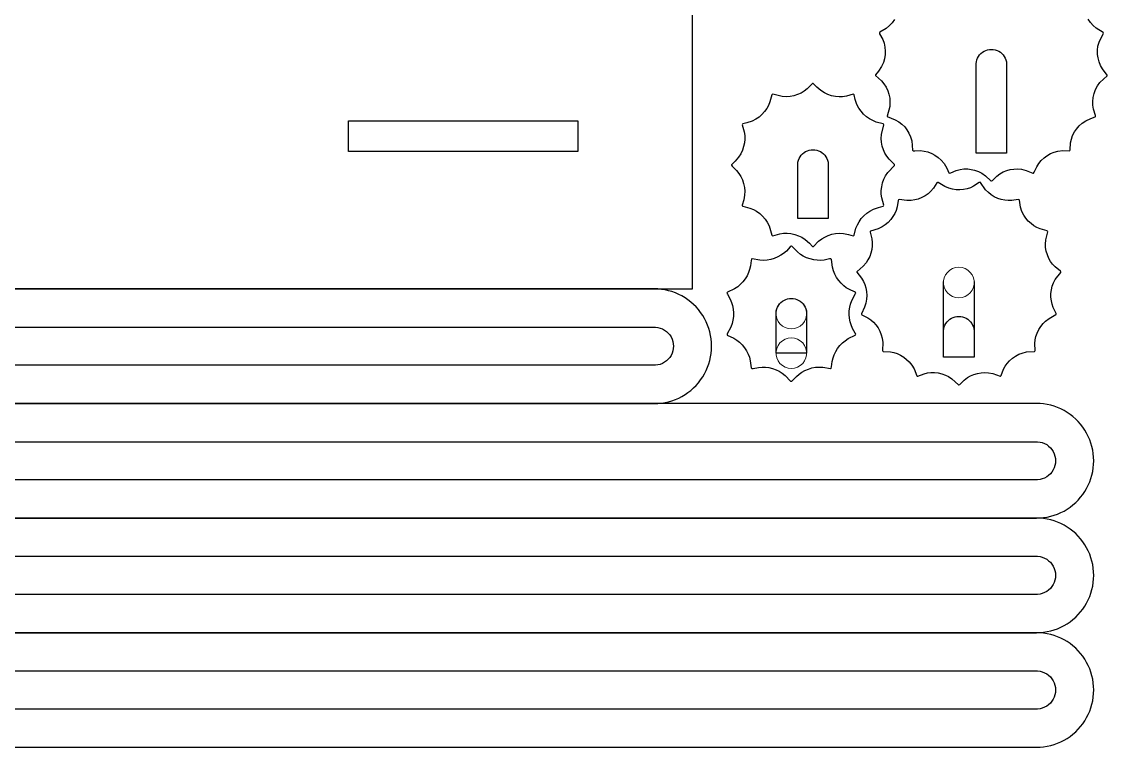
# Model space of a CAD drawing. Header units: centimetres. Extents: x 0.5 to 58.9, y 0.2 to 79.9.
# Drawn here: x 22.95 to 51.36, y 0.21 to 19.2 of the extents above; entities that cross this region are included whole.
import ezdxf

# ---------------------------------------------------------------- set-up
doc = ezdxf.new("R2010")
doc.units = ezdxf.units.CM
doc.layers.get('0').update_dxf_attribs({"lineweight": 25, "true_color": 0xffffff})
doc.layers.add('OpenJsCad', color=7, linetype='Continuous', lineweight=5, true_color=0xffffff)

msp = doc.modelspace()

# ---------------------------------------------------------------- linework, layer by layer
for p, q in [((40.508, 12.211), (40.508, 42.211)), ((45.667, 19.102), (45.575, 19.026)), ((45.735, 19.177), (45.667, 19.102)), ((45.797, 19.265), (45.735, 19.177)), ((50.92, 19.18), (50.858, 19.268)), ((50.988, 19.105), (50.92, 19.18)), ((51.069, 19.036), (50.988, 19.105)), ((51.257, 18.92), (51.069, 19.036)), ((45.406, 18.928), (45.398, 18.913)), ((45.398, 18.913), (45.402, 18.89)), ((45.402, 18.89), (45.487, 18.735)), ((45.575, 19.026), (45.406, 18.928)), ((51.145, 18.671), (51.259, 18.903)), ((51.259, 18.903), (51.257, 18.92)), ((45.487, 18.735), (45.522, 18.639)), ((45.522, 18.639), (45.543, 18.542)), ((45.543, 18.542), (45.553, 18.436)), ((48.181, 18.453), (48.229, 18.469)), ((48.229, 18.469), (48.278, 18.478)), ((48.278, 18.478), (48.328, 18.481)), ((48.328, 18.481), (48.379, 18.478)), ((48.379, 18.478), (48.428, 18.469)), ((48.428, 18.469), (48.476, 18.453)), ((51.105, 18.457), (51.117, 18.562)), ((51.117, 18.562), (51.145, 18.671)), ((45.533, 18.237), (45.504, 18.135)), ((45.55, 18.345), (45.533, 18.237)), ((45.553, 18.436), (45.55, 18.345)), ((47.936, 18.156), (47.948, 18.205)), ((47.948, 18.205), (47.967, 18.252)), ((47.967, 18.252), (47.991, 18.296)), ((47.991, 18.296), (48.02, 18.336)), ((48.02, 18.336), (48.055, 18.373)), ((48.055, 18.373), (48.093, 18.405)), ((48.093, 18.405), (48.136, 18.432)), ((48.136, 18.432), (48.181, 18.453)), ((48.476, 18.453), (48.521, 18.432)), ((48.521, 18.432), (48.564, 18.405)), ((48.564, 18.405), (48.602, 18.373)), ((48.602, 18.373), (48.637, 18.336)), ((48.637, 18.336), (48.666, 18.296)), ((48.666, 18.296), (48.69, 18.252)), ((48.69, 18.252), (48.709, 18.205)), ((48.709, 18.205), (48.721, 18.156)), ((51.107, 18.348), (51.105, 18.457)), ((51.119, 18.258), (51.107, 18.348)), ((51.146, 18.155), (51.119, 18.258)), ((45.376, 17.909), (45.298, 17.815)), ((45.457, 18.031), (45.376, 17.909)), ((45.504, 18.135), (45.457, 18.031)), ((47.928, 15.765), (47.929, 18.107)), ((47.929, 18.107), (47.936, 18.156)), ((48.721, 18.156), (48.728, 18.107)), ((48.728, 18.107), (48.728, 15.765)), ((51.184, 18.062), (51.146, 18.155)), ((51.235, 17.971), (51.184, 18.062)), ((51.362, 17.805), (51.235, 17.971)), ((45.297, 17.812), (45.296, 17.795)), ((45.296, 17.795), (45.451, 17.656)), ((45.298, 17.815), (45.297, 17.812)), ((45.451, 17.656), (45.518, 17.576)), ((51.103, 17.523), (51.169, 17.615)), ((51.169, 17.615), (51.358, 17.789)), ((51.358, 17.789), (51.362, 17.805)), ((43.348, 17.335), (43.258, 17.295)), ((43.428, 17.383), (43.348, 17.335)), ((43.508, 17.444), (43.428, 17.383)), ((43.649, 17.584), (43.508, 17.444)), ((43.663, 17.587), (43.649, 17.584)), ((43.678, 17.581), (43.663, 17.587)), ((43.764, 17.49), (43.678, 17.581)), ((43.869, 17.4), (43.764, 17.49)), ((43.961, 17.342), (43.869, 17.4)), ((44.051, 17.3), (43.961, 17.342)), ((45.518, 17.576), (45.572, 17.491)), ((45.572, 17.491), (45.618, 17.394)), ((45.618, 17.394), (45.647, 17.308)), ((50.992, 17.222), (51.016, 17.329)), ((51.016, 17.329), (51.054, 17.431)), ((51.054, 17.431), (51.103, 17.523)), ((42.535, 17.105), (42.497, 17.012)), ((42.583, 17.289), (42.535, 17.105)), ((42.594, 17.301), (42.583, 17.289)), ((42.609, 17.305), (42.594, 17.301)), ((42.855, 17.244), (42.609, 17.305)), ((42.963, 17.239), (42.855, 17.244)), ((43.061, 17.245), (42.963, 17.239)), ((43.16, 17.264), (43.061, 17.245)), ((43.258, 17.295), (43.16, 17.264)), ((44.147, 17.268), (44.051, 17.3)), ((44.247, 17.247), (44.147, 17.268)), ((44.345, 17.239), (44.247, 17.247)), ((44.437, 17.241), (44.345, 17.239)), ((44.535, 17.256), (44.437, 17.241)), ((44.714, 17.305), (44.535, 17.256)), ((44.729, 17.301), (44.714, 17.305)), ((44.739, 17.288), (44.729, 17.301)), ((44.768, 17.169), (44.739, 17.288)), ((44.812, 17.04), (44.768, 17.169)), ((45.647, 17.308), (45.668, 17.201)), ((45.668, 17.201), (45.675, 17.096)), ((45.675, 17.096), (45.668, 16.984)), ((50.982, 17.116), (50.992, 17.222)), ((50.985, 17.017), (50.982, 17.116)), ((42.326, 16.775), (42.249, 16.708)), ((42.394, 16.851), (42.326, 16.775)), ((42.452, 16.931), (42.394, 16.851)), ((42.497, 17.012), (42.452, 16.931)), ((44.863, 16.943), (44.812, 17.04)), ((44.919, 16.862), (44.863, 16.943)), ((44.986, 16.786), (44.919, 16.862)), ((45.061, 16.717), (44.986, 16.786)), ((45.668, 16.984), (45.599, 16.735)), ((51.002, 16.916), (50.985, 17.017)), ((51.056, 16.749), (51.002, 16.916)), ((31.508, 16.611), (37.508, 16.611)), ((31.508, 15.811), (31.508, 16.611)), ((37.508, 16.611), (37.508, 15.811)), ((41.813, 16.521), (41.809, 16.506)), ((41.809, 16.506), (41.859, 16.324)), ((41.825, 16.531), (41.813, 16.521)), ((41.931, 16.557), (41.825, 16.531)), ((42.071, 16.603), (41.931, 16.557)), ((42.168, 16.653), (42.071, 16.603)), ((42.249, 16.708), (42.168, 16.653)), ((45.142, 16.66), (45.061, 16.717)), ((45.223, 16.616), (45.142, 16.66)), ((45.315, 16.578), (45.223, 16.616)), ((45.498, 16.53), (45.315, 16.578)), ((45.452, 16.256), (45.512, 16.504)), ((45.509, 16.52), (45.498, 16.53)), ((45.512, 16.504), (45.509, 16.52)), ((45.599, 16.735), (45.604, 16.719)), ((45.604, 16.719), (45.81, 16.64)), ((45.81, 16.64), (45.903, 16.587)), ((45.903, 16.587), (45.984, 16.525)), ((45.984, 16.525), (46.06, 16.45)), ((50.553, 16.396), (50.624, 16.479)), ((50.624, 16.479), (50.702, 16.549)), ((50.702, 16.549), (50.797, 16.613)), ((50.797, 16.613), (50.931, 16.674)), ((50.931, 16.674), (51.045, 16.713)), ((51.045, 16.713), (51.056, 16.726)), ((51.056, 16.726), (51.056, 16.749)), ((41.859, 16.324), (41.873, 16.226)), ((41.873, 16.226), (41.875, 16.134)), ((45.447, 16.148), (45.452, 16.256)), ((46.06, 16.45), (46.117, 16.378)), ((46.117, 16.378), (46.173, 16.285)), ((46.173, 16.285), (46.216, 16.19)), ((50.422, 16.131), (50.455, 16.225)), ((50.455, 16.225), (50.502, 16.32)), ((50.502, 16.32), (50.553, 16.396)), ((41.845, 15.936), (41.813, 15.839)), ((41.866, 16.035), (41.845, 15.936)), ((41.875, 16.134), (41.866, 16.035)), ((45.454, 16.05), (45.447, 16.148)), ((45.473, 15.95), (45.454, 16.05)), ((45.504, 15.853), (45.473, 15.95)), ((46.216, 16.19), (46.247, 16.084)), ((46.247, 16.084), (46.269, 15.84)), ((50.391, 15.854), (50.401, 16.031)), ((50.401, 16.031), (50.422, 16.131)), ((37.508, 15.811), (31.508, 15.811)), ((41.712, 15.658), (41.622, 15.555)), ((41.771, 15.75), (41.712, 15.658)), ((41.813, 15.839), (41.771, 15.75)), ((43.299, 15.623), (43.323, 15.667)), ((43.323, 15.667), (43.353, 15.708)), ((43.353, 15.708), (43.387, 15.745)), ((43.387, 15.745), (43.426, 15.777)), ((43.426, 15.777), (43.468, 15.804)), ((43.468, 15.804), (43.514, 15.825)), ((43.514, 15.825), (43.561, 15.84)), ((43.561, 15.84), (43.611, 15.85)), ((43.611, 15.85), (43.661, 15.853)), ((43.661, 15.853), (43.711, 15.85)), ((43.711, 15.85), (43.76, 15.84)), ((43.76, 15.84), (43.808, 15.825)), ((43.808, 15.825), (43.854, 15.804)), ((43.854, 15.804), (43.896, 15.777)), ((43.896, 15.777), (43.935, 15.745)), ((43.935, 15.745), (43.969, 15.708)), ((43.969, 15.708), (43.999, 15.667)), ((43.999, 15.667), (44.023, 15.623)), ((45.545, 15.763), (45.504, 15.853)), ((45.593, 15.683), (45.545, 15.763)), ((45.653, 15.604), (45.593, 15.683)), ((46.269, 15.84), (46.28, 15.827)), ((46.28, 15.827), (46.322, 15.823)), ((46.322, 15.823), (46.472, 15.829)), ((46.472, 15.829), (46.574, 15.818)), ((46.574, 15.818), (46.669, 15.795)), ((46.669, 15.795), (46.768, 15.757)), ((46.768, 15.757), (46.849, 15.715)), ((46.849, 15.715), (46.939, 15.652)), ((46.939, 15.652), (47.017, 15.581)), ((48.728, 15.765), (47.928, 15.765)), ((49.63, 15.571), (49.707, 15.643)), ((49.707, 15.643), (49.78, 15.697)), ((49.78, 15.697), (49.875, 15.751)), ((49.875, 15.751), (49.974, 15.791)), ((49.974, 15.791), (50.071, 15.816)), ((50.071, 15.816), (50.2, 15.83)), ((50.2, 15.83), (50.368, 15.824)), ((50.368, 15.824), (50.383, 15.832)), ((50.383, 15.832), (50.391, 15.854)), ((41.529, 15.462), (41.527, 15.447)), ((41.527, 15.447), (41.544, 15.423)), ((41.533, 15.47), (41.529, 15.462)), ((41.622, 15.555), (41.533, 15.47)), ((41.544, 15.423), (41.662, 15.31)), ((43.261, 14.053), (43.262, 15.478)), ((43.262, 15.478), (43.268, 15.528)), ((43.268, 15.528), (43.281, 15.577)), ((43.281, 15.577), (43.299, 15.623)), ((44.023, 15.623), (44.041, 15.577)), ((44.041, 15.577), (44.054, 15.528)), ((44.054, 15.528), (44.06, 15.478)), ((44.06, 15.478), (44.061, 14.053)), ((45.616, 15.257), (45.791, 15.439)), ((45.79, 15.469), (45.653, 15.604)), ((45.795, 15.454), (45.79, 15.469)), ((45.791, 15.439), (45.795, 15.454)), ((47.017, 15.581), (47.091, 15.493)), ((47.091, 15.493), (47.161, 15.375)), ((47.161, 15.375), (47.218, 15.248)), ((47.508, 15.337), (47.606, 15.35)), ((47.606, 15.35), (47.711, 15.351)), ((47.711, 15.351), (47.802, 15.34)), ((47.802, 15.34), (47.891, 15.32)), ((48.822, 15.334), (48.913, 15.348)), ((48.913, 15.348), (49.02, 15.352)), ((49.02, 15.352), (49.12, 15.342)), ((49.12, 15.342), (49.236, 15.314)), ((49.449, 15.265), (49.514, 15.41)), ((49.514, 15.41), (49.568, 15.495)), ((49.568, 15.495), (49.63, 15.571)), ((41.662, 15.31), (41.723, 15.233)), ((41.723, 15.233), (41.771, 15.154)), ((41.771, 15.154), (41.813, 15.065)), ((41.813, 15.065), (41.846, 14.969)), ((45.48, 14.983), (45.514, 15.079)), ((45.514, 15.079), (45.557, 15.166)), ((45.557, 15.166), (45.616, 15.257)), ((47.218, 15.248), (47.232, 15.24)), ((47.232, 15.24), (47.267, 15.248)), ((47.267, 15.248), (47.41, 15.31)), ((47.41, 15.31), (47.508, 15.337)), ((47.891, 15.32), (47.992, 15.284)), ((47.992, 15.284), (48.081, 15.238)), ((48.081, 15.238), (48.178, 15.17)), ((48.178, 15.17), (48.316, 15.039)), ((48.357, 15.05), (48.47, 15.163)), ((48.47, 15.163), (48.551, 15.223)), ((48.551, 15.223), (48.637, 15.271)), ((48.637, 15.271), (48.735, 15.311)), ((48.735, 15.311), (48.822, 15.334)), ((49.236, 15.314), (49.415, 15.24)), ((49.415, 15.24), (49.432, 15.242)), ((49.432, 15.242), (49.449, 15.265)), ((41.846, 14.969), (41.866, 14.869)), ((41.866, 14.869), (41.875, 14.771)), ((45.447, 14.785), (45.458, 14.883)), ((45.448, 14.691), (45.447, 14.785)), ((45.458, 14.883), (45.48, 14.983)), ((46.81, 14.845), (46.738, 14.762)), ((46.904, 14.989), (46.81, 14.845)), ((46.92, 14.999), (46.904, 14.989)), ((46.935, 14.998), (46.92, 14.999)), ((47.112, 14.888), (46.935, 14.998)), ((47.219, 14.844), (47.112, 14.888)), ((47.308, 14.82), (47.219, 14.844)), ((47.404, 14.806), (47.308, 14.82)), ((47.503, 14.803), (47.404, 14.806)), ((47.601, 14.812), (47.503, 14.803)), ((47.693, 14.831), (47.601, 14.812)), ((47.778, 14.859), (47.693, 14.831)), ((47.863, 14.899), (47.778, 14.859)), ((48.013, 14.995), (47.863, 14.899)), ((48.033, 15), (48.013, 14.995)), ((48.046, 14.993), (48.033, 15)), ((48.179, 14.803), (48.046, 14.993)), ((48.25, 14.731), (48.179, 14.803)), ((48.316, 15.039), (48.332, 15.035)), ((48.332, 15.035), (48.357, 15.05)), ((41.849, 14.538), (41.81, 14.405)), ((41.871, 14.661), (41.849, 14.538)), ((41.875, 14.771), (41.871, 14.661)), ((45.461, 14.591), (45.448, 14.691)), ((45.512, 14.399), (45.461, 14.591)), ((45.89, 14.528), (45.862, 14.355)), ((45.901, 14.545), (45.89, 14.528)), ((45.914, 14.55), (45.901, 14.545)), ((46.117, 14.522), (45.914, 14.55)), ((46.231, 14.525), (46.117, 14.522)), ((46.322, 14.538), (46.231, 14.525)), ((46.415, 14.563), (46.322, 14.538)), ((46.507, 14.6), (46.415, 14.563)), ((46.594, 14.647), (46.507, 14.6)), ((46.671, 14.702), (46.594, 14.647)), ((46.738, 14.762), (46.671, 14.702)), ((48.322, 14.674), (48.25, 14.731)), ((48.405, 14.622), (48.322, 14.674)), ((48.494, 14.58), (48.405, 14.622)), ((48.587, 14.549), (48.494, 14.58)), ((48.68, 14.53), (48.587, 14.549)), ((48.767, 14.522), (48.68, 14.53)), ((48.861, 14.524), (48.767, 14.522)), ((49.034, 14.551), (48.861, 14.524)), ((49.053, 14.546), (49.034, 14.551)), ((49.062, 14.534), (49.053, 14.546)), ((49.095, 14.347), (49.062, 14.534)), ((41.81, 14.405), (41.811, 14.388)), ((41.811, 14.388), (41.821, 14.377)), ((41.821, 14.377), (42.012, 14.326)), ((42.012, 14.326), (42.105, 14.288)), ((42.105, 14.288), (42.186, 14.242)), ((42.186, 14.242), (42.266, 14.184)), ((45.067, 14.193), (45.148, 14.249)), ((45.148, 14.249), (45.245, 14.3)), ((45.245, 14.3), (45.374, 14.345)), ((45.374, 14.345), (45.495, 14.374)), ((45.495, 14.374), (45.508, 14.384)), ((45.508, 14.384), (45.512, 14.399)), ((45.835, 14.265), (45.8, 14.184)), ((45.862, 14.355), (45.835, 14.265)), ((49.129, 14.24), (49.095, 14.347)), ((49.177, 14.142), (49.129, 14.24)), ((42.266, 14.184), (42.341, 14.115)), ((42.341, 14.115), (42.408, 14.038)), ((42.408, 14.038), (42.463, 13.957)), ((42.463, 13.957), (42.512, 13.861)), ((44.061, 14.053), (43.261, 14.053)), ((44.822, 13.888), (44.866, 13.969)), ((44.866, 13.969), (44.923, 14.05)), ((44.923, 14.05), (44.991, 14.126)), ((44.991, 14.126), (45.067, 14.193)), ((45.627, 13.951), (45.552, 13.889)), ((45.695, 14.023), (45.627, 13.951)), ((45.753, 14.102), (45.695, 14.023)), ((45.8, 14.184), (45.753, 14.102)), ((49.23, 14.061), (49.177, 14.142)), ((49.294, 13.985), (49.23, 14.061)), ((49.366, 13.918), (49.294, 13.985)), ((42.512, 13.861), (42.583, 13.616)), ((42.609, 13.602), (42.792, 13.652)), ((42.792, 13.652), (42.891, 13.665)), ((42.891, 13.665), (42.984, 13.667)), ((42.984, 13.667), (43.082, 13.658)), ((43.082, 13.658), (43.182, 13.636)), ((43.182, 13.636), (43.278, 13.603)), ((44.058, 13.609), (44.154, 13.64)), ((44.154, 13.64), (44.254, 13.66)), ((44.254, 13.66), (44.352, 13.667)), ((44.352, 13.667), (44.461, 13.662)), ((44.461, 13.662), (44.594, 13.636)), ((44.594, 13.636), (44.711, 13.602)), ((44.738, 13.615), (44.785, 13.796)), ((44.785, 13.796), (44.822, 13.888)), ((45.154, 13.715), (45.153, 13.695)), ((45.153, 13.695), (45.198, 13.521)), ((45.164, 13.726), (45.154, 13.715)), ((45.37, 13.787), (45.164, 13.726)), ((45.475, 13.838), (45.37, 13.787)), ((45.552, 13.889), (45.475, 13.838)), ((49.442, 13.861), (49.366, 13.918)), ((49.519, 13.816), (49.442, 13.861)), ((49.606, 13.779), (49.519, 13.816)), ((49.789, 13.727), (49.606, 13.779)), ((49.753, 13.499), (49.803, 13.702)), ((49.8, 13.717), (49.789, 13.727)), ((49.803, 13.702), (49.8, 13.717)), ((42.583, 13.616), (42.594, 13.605)), ((42.594, 13.605), (42.609, 13.602)), ((43.278, 13.603), (43.367, 13.561)), ((43.367, 13.561), (43.458, 13.502)), ((43.458, 13.502), (43.569, 13.404)), ((43.569, 13.404), (43.645, 13.324)), ((43.676, 13.324), (43.809, 13.459)), ((43.809, 13.459), (43.888, 13.52)), ((43.888, 13.52), (43.968, 13.568)), ((43.968, 13.568), (44.058, 13.609)), ((44.711, 13.602), (44.727, 13.604)), ((44.727, 13.604), (44.738, 13.615)), ((45.198, 13.521), (45.209, 13.427)), ((45.209, 13.427), (45.21, 13.338)), ((49.744, 13.383), (49.753, 13.499)), ((49.749, 13.291), (49.744, 13.383)), ((42.82, 13.091), (42.738, 13.046)), ((42.891, 13.14), (42.82, 13.091)), ((42.964, 13.202), (42.891, 13.14)), ((43.061, 13.309), (42.964, 13.202)), ((43.086, 13.329), (43.061, 13.309)), ((43.099, 13.33), (43.086, 13.329)), ((43.112, 13.323), (43.099, 13.33)), ((43.252, 13.178), (43.112, 13.323)), ((43.332, 13.115), (43.252, 13.178)), ((43.408, 13.067), (43.332, 13.115)), ((43.494, 13.026), (43.408, 13.067)), ((43.645, 13.324), (43.661, 13.319)), ((43.661, 13.319), (43.676, 13.324)), ((45.177, 13.148), (45.144, 13.055)), ((45.199, 13.244), (45.177, 13.148)), ((45.21, 13.338), (45.199, 13.244)), ((49.766, 13.195), (49.749, 13.291)), ((49.794, 13.1), (49.766, 13.195)), ((49.832, 13.01), (49.794, 13.1)), ((42.024, 12.812), (42.002, 12.719)), ((42.04, 12.955), (42.024, 12.812)), ((42.048, 12.986), (42.04, 12.955)), ((42.058, 12.995), (42.048, 12.986)), ((42.073, 12.997), (42.058, 12.995)), ((42.271, 12.962), (42.073, 12.997)), ((42.373, 12.958), (42.271, 12.962)), ((42.463, 12.964), (42.373, 12.958)), ((42.556, 12.981), (42.463, 12.964)), ((42.649, 13.009), (42.556, 12.981)), ((42.738, 13.046), (42.649, 13.009)), ((43.585, 12.994), (43.494, 13.026)), ((43.679, 12.971), (43.585, 12.994)), ((43.771, 12.96), (43.679, 12.971)), ((43.858, 12.958), (43.771, 12.96)), ((43.953, 12.966), (43.858, 12.958)), ((44.094, 12.994), (43.953, 12.966)), ((44.126, 12.996), (44.094, 12.994)), ((44.138, 12.99), (44.126, 12.996)), ((44.144, 12.976), (44.138, 12.99)), ((44.172, 12.776), (44.144, 12.976)), ((44.975, 12.804), (44.817, 12.67)), ((45.05, 12.892), (44.975, 12.804)), ((45.1, 12.969), (45.05, 12.892)), ((45.144, 13.055), (45.1, 12.969)), ((49.88, 12.928), (49.832, 13.01)), ((49.932, 12.857), (49.88, 12.928)), ((49.996, 12.788), (49.932, 12.857)), ((50.134, 12.676), (49.996, 12.788)), ((41.934, 12.553), (41.883, 12.471)), ((41.973, 12.637), (41.934, 12.553)), ((42.002, 12.719), (41.973, 12.637)), ((44.2, 12.679), (44.172, 12.776)), ((44.234, 12.595), (44.2, 12.679)), ((44.279, 12.512), (44.234, 12.595)), ((44.334, 12.431), (44.279, 12.512)), ((44.817, 12.67), (44.811, 12.66)), ((44.811, 12.66), (44.812, 12.646)), ((44.812, 12.646), (44.933, 12.491)), ((50.002, 12.458), (50.142, 12.644)), ((50.144, 12.658), (50.134, 12.676)), ((50.142, 12.644), (50.144, 12.658)), ((41.69, 12.267), (41.605, 12.21)), ((41.758, 12.325), (41.69, 12.267)), ((41.824, 12.394), (41.758, 12.325)), ((41.883, 12.471), (41.824, 12.394)), ((44.397, 12.358), (44.334, 12.431)), ((44.464, 12.295), (44.397, 12.358)), ((44.533, 12.242), (44.464, 12.295)), ((44.615, 12.193), (44.533, 12.242)), ((44.933, 12.491), (44.981, 12.408)), ((44.981, 12.408), (45.017, 12.327)), ((45.017, 12.327), (45.045, 12.236)), ((45.045, 12.236), (45.063, 12.139)), ((47.078, 10.426), (47.078, 12.401)), ((47.877, 12.401), (47.878, 10.426)), ((49.9, 12.187), (49.923, 12.281)), ((49.923, 12.281), (49.955, 12.368)), ((49.955, 12.368), (50.002, 12.458)), ((0.508, 12.211), (40.508, 12.211)), ((39.508, 12.211), (2.508, 12.211)), ((39.602, 12.208), (39.508, 12.211)), ((39.696, 12.199), (39.602, 12.208)), ((39.789, 12.184), (39.696, 12.199)), ((39.881, 12.164), (39.789, 12.184)), ((39.971, 12.138), (39.881, 12.164)), ((40.06, 12.106), (39.971, 12.138)), ((40.147, 12.068), (40.06, 12.106)), ((40.231, 12.025), (40.147, 12.068)), ((40.312, 11.977), (40.231, 12.025)), ((40.39, 11.924), (40.312, 11.977)), ((41.413, 12.112), (41.41, 12.099)), ((41.41, 12.099), (41.422, 12.069)), ((41.424, 12.122), (41.413, 12.112)), ((41.422, 12.069), (41.493, 11.944)), ((41.605, 12.21), (41.424, 12.122)), ((41.493, 11.944), (41.53, 11.856)), ((42.902, 11.911), (42.947, 11.933)), ((42.947, 11.933), (42.995, 11.948)), ((42.995, 11.948), (43.044, 11.958)), ((43.044, 11.958), (43.094, 11.961)), ((43.094, 11.961), (43.144, 11.958)), ((43.144, 11.958), (43.194, 11.948)), ((43.194, 11.948), (43.241, 11.933)), ((43.241, 11.933), (43.287, 11.911)), ((44.746, 12.133), (44.615, 12.193)), ((44.681, 11.911), (44.776, 12.089)), ((44.773, 12.115), (44.746, 12.133)), ((44.778, 12.103), (44.773, 12.115)), ((44.776, 12.089), (44.778, 12.103)), ((45.064, 11.944), (45.045, 11.837)), ((45.063, 12.139), (45.069, 12.04)), ((45.069, 12.04), (45.064, 11.944)), ((49.887, 11.991), (49.888, 12.089)), ((49.898, 11.897), (49.887, 11.991)), ((49.888, 12.089), (49.9, 12.187)), ((40.464, 11.867), (40.39, 11.924)), ((40.535, 11.804), (40.464, 11.867)), ((40.601, 11.738), (40.535, 11.804)), ((40.664, 11.667), (40.601, 11.738)), ((40.721, 11.593), (40.664, 11.667)), ((41.53, 11.856), (41.555, 11.773)), ((41.555, 11.773), (41.572, 11.681)), ((41.572, 11.681), (41.58, 11.585)), ((42.701, 11.636), (42.714, 11.685)), ((42.714, 11.685), (42.732, 11.731)), ((42.732, 11.731), (42.757, 11.775)), ((42.757, 11.775), (42.786, 11.816)), ((42.786, 11.816), (42.82, 11.853)), ((42.82, 11.853), (42.859, 11.885)), ((42.859, 11.885), (42.902, 11.911)), ((43.287, 11.911), (43.329, 11.885)), ((43.329, 11.885), (43.368, 11.853)), ((43.368, 11.853), (43.402, 11.816)), ((43.402, 11.816), (43.432, 11.775)), ((43.432, 11.775), (43.456, 11.731)), ((43.456, 11.731), (43.475, 11.685)), ((43.475, 11.685), (43.487, 11.636)), ((44.611, 11.634), (44.624, 11.728)), ((44.624, 11.728), (44.646, 11.815)), ((44.646, 11.815), (44.681, 11.911)), ((45.01, 11.73), (44.927, 11.561)), ((45.045, 11.837), (45.01, 11.73)), ((49.917, 11.811), (49.898, 11.897)), ((49.948, 11.723), (49.917, 11.811)), ((50.027, 11.568), (49.948, 11.723)), ((40.774, 11.515), (40.721, 11.593)), ((40.822, 11.434), (40.774, 11.515)), ((40.865, 11.35), (40.822, 11.434)), ((41.564, 11.394), (41.543, 11.306)), ((41.577, 11.488), (41.564, 11.394)), ((41.58, 11.585), (41.577, 11.488)), ((42.694, 10.528), (42.695, 11.586)), ((42.695, 11.586), (42.701, 11.636)), ((43.487, 11.636), (43.493, 11.586)), ((43.493, 11.586), (43.494, 10.528)), ((44.609, 11.537), (44.611, 11.634)), ((44.616, 11.44), (44.609, 11.537)), ((44.634, 11.349), (44.616, 11.44)), ((44.927, 11.561), (44.928, 11.547)), ((44.928, 11.547), (44.941, 11.532)), ((44.941, 11.532), (45.098, 11.451)), ((45.098, 11.451), (45.175, 11.397)), ((45.175, 11.397), (45.241, 11.338)), ((47.169, 11.345), (47.203, 11.382)), ((47.203, 11.382), (47.242, 11.414)), ((47.242, 11.414), (47.284, 11.441)), ((47.284, 11.441), (47.33, 11.462)), ((47.33, 11.462), (47.378, 11.478)), ((47.378, 11.478), (47.427, 11.487)), ((47.427, 11.487), (47.477, 11.49)), ((47.477, 11.49), (47.527, 11.487)), ((47.527, 11.487), (47.577, 11.478)), ((47.577, 11.478), (47.624, 11.462)), ((47.624, 11.462), (47.67, 11.441)), ((47.67, 11.441), (47.712, 11.414)), ((47.712, 11.414), (47.751, 11.382)), ((47.751, 11.382), (47.785, 11.345)), ((49.681, 11.304), (49.746, 11.369)), ((49.746, 11.369), (49.838, 11.439)), ((49.838, 11.439), (50.019, 11.536)), ((50.019, 11.536), (50.028, 11.548)), ((50.028, 11.548), (50.027, 11.568)), ((2.477, 11.21), (39.539, 11.21)), ((39.539, 11.21), (39.602, 11.202)), ((39.602, 11.202), (39.662, 11.186)), ((39.662, 11.186), (39.721, 11.163)), ((39.721, 11.163), (39.776, 11.133)), ((39.776, 11.133), (39.827, 11.096)), ((39.827, 11.096), (39.872, 11.053)), ((40.903, 11.263), (40.865, 11.35)), ((40.935, 11.174), (40.903, 11.263)), ((40.961, 11.084), (40.935, 11.174)), ((40.981, 10.992), (40.961, 11.084)), ((41.508, 11.211), (41.413, 11.033)), ((41.543, 11.306), (41.508, 11.211)), ((44.659, 11.266), (44.634, 11.349)), ((44.696, 11.178), (44.659, 11.266)), ((44.767, 11.053), (44.696, 11.178)), ((45.241, 11.338), (45.305, 11.268)), ((45.305, 11.268), (45.362, 11.188)), ((45.362, 11.188), (45.409, 11.101)), ((45.409, 11.101), (45.445, 11.011)), ((47.078, 11.115), (47.084, 11.165)), ((47.084, 11.165), (47.097, 11.214)), ((47.097, 11.214), (47.115, 11.26)), ((47.115, 11.26), (47.139, 11.304)), ((47.139, 11.304), (47.169, 11.345)), ((47.785, 11.345), (47.815, 11.304)), ((47.815, 11.304), (47.839, 11.26)), ((47.839, 11.26), (47.857, 11.214)), ((47.857, 11.214), (47.87, 11.165)), ((47.87, 11.165), (47.876, 11.115)), ((49.526, 11.055), (49.568, 11.144)), ((49.568, 11.144), (49.62, 11.228)), ((49.62, 11.228), (49.681, 11.304)), ((39.872, 11.053), (39.912, 11.005)), ((39.912, 11.005), (39.946, 10.952)), ((39.946, 10.952), (39.973, 10.895)), ((39.973, 10.895), (39.992, 10.835)), ((39.992, 10.835), (40.004, 10.774)), ((40.996, 10.899), (40.981, 10.992)), ((41.005, 10.805), (40.996, 10.899)), ((41.008, 10.711), (41.005, 10.805)), ((41.413, 11.033), (41.411, 11.028)), ((41.411, 11.028), (41.411, 11.014)), ((41.411, 11.014), (41.419, 11.003)), ((41.419, 11.003), (41.589, 10.921)), ((41.589, 10.921), (41.672, 10.868)), ((41.672, 10.868), (41.741, 10.812)), ((41.741, 10.812), (41.808, 10.746)), ((44.364, 10.728), (44.43, 10.797)), ((44.43, 10.797), (44.499, 10.855)), ((44.499, 10.855), (44.583, 10.912)), ((44.583, 10.912), (44.765, 10.999)), ((44.765, 10.999), (44.775, 11.01)), ((44.778, 11.023), (44.767, 11.053)), ((44.775, 11.01), (44.778, 11.023)), ((45.445, 11.011), (45.469, 10.922)), ((45.469, 10.922), (45.485, 10.807)), ((45.485, 10.807), (45.478, 10.597)), ((49.469, 10.784), (49.478, 10.878)), ((49.478, 10.878), (49.496, 10.965)), ((49.496, 10.965), (49.526, 11.055)), ((39.973, 10.527), (39.946, 10.47)), ((39.992, 10.587), (39.973, 10.527)), ((40.004, 10.648), (39.992, 10.587)), ((40.004, 10.774), (40.008, 10.711)), ((40.008, 10.711), (40.004, 10.648)), ((40.981, 10.43), (40.996, 10.523)), ((40.996, 10.523), (41.005, 10.617)), ((41.005, 10.617), (41.008, 10.711)), ((41.808, 10.746), (41.869, 10.671)), ((41.869, 10.671), (41.922, 10.59)), ((41.922, 10.59), (41.964, 10.506)), ((43.494, 10.528), (42.694, 10.528)), ((44.215, 10.485), (44.255, 10.569)), ((44.255, 10.569), (44.305, 10.651)), ((44.305, 10.651), (44.364, 10.728)), ((45.478, 10.597), (45.484, 10.583)), ((45.484, 10.583), (45.497, 10.575)), ((45.497, 10.575), (45.685, 10.562)), ((45.685, 10.562), (45.779, 10.544)), ((45.779, 10.544), (45.863, 10.516)), ((45.863, 10.516), (45.95, 10.477)), ((49.048, 10.498), (49.134, 10.531)), ((49.134, 10.531), (49.247, 10.559)), ((49.247, 10.559), (49.456, 10.574)), ((49.456, 10.574), (49.47, 10.581)), ((49.476, 10.595), (49.469, 10.784)), ((49.47, 10.581), (49.476, 10.595)), ((39.662, 10.235), (39.602, 10.22)), ((39.721, 10.259), (39.662, 10.235)), ((39.776, 10.289), (39.721, 10.259)), ((39.827, 10.326), (39.776, 10.289)), ((39.872, 10.369), (39.827, 10.326)), ((39.912, 10.417), (39.872, 10.369)), ((39.946, 10.47), (39.912, 10.417)), ((40.903, 10.159), (40.935, 10.247)), ((40.935, 10.247), (40.961, 10.338)), ((40.961, 10.338), (40.981, 10.43)), ((41.964, 10.506), (41.996, 10.423)), ((41.996, 10.423), (42.02, 10.327)), ((42.02, 10.327), (42.044, 10.146)), ((44.149, 10.167), (44.165, 10.31)), ((44.165, 10.31), (44.187, 10.403)), ((44.187, 10.403), (44.215, 10.485)), ((45.95, 10.477), (46.034, 10.426)), ((46.034, 10.426), (46.112, 10.365)), ((46.112, 10.365), (46.181, 10.297)), ((46.181, 10.297), (46.248, 10.211)), ((47.878, 10.426), (47.078, 10.426)), ((48.692, 10.189), (48.744, 10.261)), ((48.744, 10.261), (48.807, 10.331)), ((48.807, 10.331), (48.881, 10.396)), ((48.881, 10.396), (48.962, 10.452)), ((48.962, 10.452), (49.048, 10.498)), ((39.539, 10.212), (2.477, 10.212)), ((39.602, 10.22), (39.539, 10.212)), ((40.774, 9.907), (40.822, 9.988)), ((40.822, 9.988), (40.865, 10.072)), ((40.865, 10.072), (40.903, 10.159)), ((42.044, 10.146), (42.051, 10.132)), ((42.051, 10.132), (42.062, 10.126)), ((42.062, 10.126), (42.094, 10.127)), ((42.094, 10.127), (42.235, 10.156)), ((42.235, 10.156), (42.33, 10.164)), ((42.33, 10.164), (42.417, 10.162)), ((42.417, 10.162), (42.509, 10.15)), ((42.509, 10.15), (42.603, 10.128)), ((42.603, 10.128), (42.695, 10.096)), ((42.695, 10.096), (42.78, 10.054)), ((42.78, 10.054), (42.857, 10.007)), ((42.857, 10.007), (42.937, 9.944)), ((42.937, 9.944), (43.076, 9.799)), ((43.225, 9.919), (43.297, 9.982)), ((43.297, 9.982), (43.369, 10.031)), ((43.369, 10.031), (43.45, 10.076)), ((43.45, 10.076), (43.539, 10.113)), ((43.539, 10.113), (43.632, 10.141)), ((43.632, 10.141), (43.726, 10.158)), ((43.726, 10.158), (43.816, 10.164)), ((43.816, 10.164), (43.917, 10.16)), ((43.917, 10.16), (44.116, 10.125)), ((44.116, 10.125), (44.131, 10.127)), ((44.131, 10.127), (44.14, 10.136)), ((44.14, 10.136), (44.149, 10.167)), ((46.248, 10.211), (46.305, 10.114)), ((46.305, 10.114), (46.376, 9.936)), ((46.407, 9.926), (46.569, 9.988)), ((46.569, 9.988), (46.66, 10.009)), ((46.66, 10.009), (46.748, 10.02)), ((46.748, 10.02), (46.842, 10.02)), ((46.842, 10.02), (46.939, 10.01)), ((46.939, 10.01), (47.036, 9.987)), ((47.036, 9.987), (47.127, 9.954)), ((47.127, 9.954), (47.21, 9.913)), ((47.784, 9.934), (47.872, 9.972)), ((47.872, 9.972), (47.966, 10)), ((47.966, 10), (48.064, 10.016)), ((48.064, 10.016), (48.16, 10.021)), ((48.16, 10.021), (48.251, 10.016)), ((48.251, 10.016), (48.364, 9.994)), ((48.364, 9.994), (48.555, 9.925)), ((48.583, 9.942), (48.647, 10.107)), ((48.647, 10.107), (48.692, 10.189)), ((40.535, 9.618), (40.601, 9.684)), ((40.601, 9.684), (40.664, 9.755)), ((40.664, 9.755), (40.721, 9.829)), ((40.721, 9.829), (40.774, 9.907)), ((43.076, 9.799), (43.09, 9.792)), ((43.09, 9.792), (43.103, 9.793)), ((43.103, 9.793), (43.128, 9.813)), ((43.128, 9.813), (43.225, 9.919)), ((46.376, 9.936), (46.387, 9.926)), ((46.387, 9.926), (46.407, 9.926)), ((47.21, 9.913), (47.295, 9.858)), ((47.295, 9.858), (47.465, 9.698)), ((47.465, 9.698), (47.481, 9.695)), ((47.481, 9.695), (47.504, 9.709)), ((47.504, 9.709), (47.618, 9.824)), ((47.618, 9.824), (47.707, 9.89)), ((47.707, 9.89), (47.784, 9.934)), ((48.555, 9.925), (48.569, 9.927)), ((48.569, 9.927), (48.583, 9.942)), ((40.147, 9.354), (40.231, 9.396)), ((40.231, 9.396), (40.312, 9.444)), ((40.312, 9.444), (40.39, 9.497)), ((40.39, 9.497), (40.464, 9.555)), ((40.464, 9.555), (40.535, 9.618)), ((2.508, 9.211), (39.508, 9.211)), ((49.508, 9.211), (2.508, 9.211)), ((39.508, 9.211), (39.602, 9.214)), ((39.602, 9.214), (39.696, 9.223)), ((39.696, 9.223), (39.789, 9.238)), ((39.789, 9.238), (39.881, 9.258)), ((39.881, 9.258), (39.971, 9.284)), ((39.971, 9.284), (40.06, 9.316)), ((40.06, 9.316), (40.147, 9.354)), ((49.602, 9.208), (49.508, 9.211)), ((49.696, 9.199), (49.602, 9.208)), ((49.789, 9.184), (49.696, 9.199)), ((49.881, 9.164), (49.789, 9.184)), ((49.971, 9.138), (49.881, 9.164)), ((50.06, 9.106), (49.971, 9.138)), ((50.147, 9.068), (50.06, 9.106)), ((50.231, 9.025), (50.147, 9.068)), ((50.312, 8.977), (50.231, 9.025)), ((50.39, 8.924), (50.312, 8.977)), ((50.464, 8.867), (50.39, 8.924)), ((50.535, 8.804), (50.464, 8.867)), ((50.601, 8.738), (50.535, 8.804)), ((50.664, 8.667), (50.601, 8.738)), ((50.721, 8.593), (50.664, 8.667)), ((50.774, 8.515), (50.721, 8.593)), ((50.822, 8.434), (50.774, 8.515)), ((50.865, 8.35), (50.822, 8.434)), ((50.903, 8.263), (50.865, 8.35)), ((50.935, 8.174), (50.903, 8.263)), ((2.477, 8.21), (49.539, 8.21)), ((49.539, 8.21), (49.602, 8.202)), ((49.602, 8.202), (49.662, 8.186)), ((49.662, 8.186), (49.721, 8.163)), ((49.721, 8.163), (49.776, 8.133)), ((49.776, 8.133), (49.827, 8.096)), ((49.827, 8.096), (49.872, 8.053)), ((49.872, 8.053), (49.912, 8.005)), ((49.912, 8.005), (49.946, 7.952)), ((50.961, 8.084), (50.935, 8.174)), ((50.981, 7.992), (50.961, 8.084)), ((50.996, 7.899), (50.981, 7.992)), ((49.946, 7.952), (49.973, 7.895)), ((49.973, 7.895), (49.992, 7.835)), ((49.992, 7.835), (50.004, 7.774)), ((50.004, 7.774), (50.008, 7.711)), ((50.008, 7.711), (50.004, 7.648)), ((51.005, 7.805), (50.996, 7.899)), ((51.008, 7.711), (51.005, 7.805)), ((51.005, 7.617), (51.008, 7.711)), ((49.912, 7.417), (49.872, 7.369)), ((49.946, 7.47), (49.912, 7.417)), ((49.973, 7.527), (49.946, 7.47)), ((49.992, 7.587), (49.973, 7.527)), ((50.004, 7.648), (49.992, 7.587)), ((50.961, 7.338), (50.981, 7.43)), ((50.981, 7.43), (50.996, 7.523)), ((50.996, 7.523), (51.005, 7.617)), ((49.539, 7.212), (2.477, 7.212)), ((49.602, 7.22), (49.539, 7.212)), ((49.662, 7.235), (49.602, 7.22)), ((49.721, 7.259), (49.662, 7.235)), ((49.776, 7.289), (49.721, 7.259)), ((49.827, 7.326), (49.776, 7.289)), ((49.872, 7.369), (49.827, 7.326)), ((50.865, 7.072), (50.903, 7.159)), ((50.903, 7.159), (50.935, 7.247)), ((50.935, 7.247), (50.961, 7.338)), ((50.664, 6.755), (50.721, 6.829)), ((50.721, 6.829), (50.774, 6.907)), ((50.774, 6.907), (50.822, 6.988)), ((50.822, 6.988), (50.865, 7.072)), ((50.39, 6.497), (50.464, 6.555)), ((50.464, 6.555), (50.535, 6.618)), ((50.535, 6.618), (50.601, 6.684)), ((50.601, 6.684), (50.664, 6.755)), ((49.789, 6.238), (49.881, 6.258)), ((49.881, 6.258), (49.971, 6.284)), ((49.971, 6.284), (50.06, 6.316)), ((50.06, 6.316), (50.147, 6.354)), ((50.147, 6.354), (50.231, 6.396)), ((50.231, 6.396), (50.312, 6.444)), ((50.312, 6.444), (50.39, 6.497)), ((2.508, 6.211), (49.508, 6.211)), ((49.508, 6.211), (2.508, 6.211)), ((49.508, 6.211), (49.602, 6.214)), ((49.602, 6.208), (49.508, 6.211)), ((49.602, 6.214), (49.696, 6.223)), ((49.696, 6.199), (49.602, 6.208)), ((49.696, 6.223), (49.789, 6.238)), ((49.789, 6.184), (49.696, 6.199)), ((49.881, 6.164), (49.789, 6.184)), ((49.971, 6.138), (49.881, 6.164)), ((50.06, 6.106), (49.971, 6.138)), ((50.147, 6.068), (50.06, 6.106)), ((50.231, 6.025), (50.147, 6.068)), ((50.312, 5.977), (50.231, 6.025)), ((50.39, 5.924), (50.312, 5.977)), ((50.464, 5.867), (50.39, 5.924)), ((50.535, 5.804), (50.464, 5.867)), ((50.601, 5.738), (50.535, 5.804)), ((50.664, 5.667), (50.601, 5.738)), ((50.721, 5.593), (50.664, 5.667)), ((50.774, 5.515), (50.721, 5.593)), ((50.822, 5.434), (50.774, 5.515)), ((50.865, 5.35), (50.822, 5.434)), ((2.477, 5.21), (49.539, 5.21)), ((49.539, 5.21), (49.602, 5.202)), ((49.602, 5.202), (49.662, 5.186)), ((49.662, 5.186), (49.721, 5.163)), ((49.721, 5.163), (49.776, 5.133)), ((49.776, 5.133), (49.827, 5.096)), ((50.903, 5.263), (50.865, 5.35)), ((50.935, 5.174), (50.903, 5.263)), ((50.961, 5.084), (50.935, 5.174)), ((49.827, 5.096), (49.872, 5.053)), ((49.872, 5.053), (49.912, 5.005)), ((49.912, 5.005), (49.946, 4.952)), ((49.946, 4.952), (49.973, 4.895)), ((49.973, 4.895), (49.992, 4.835)), ((49.992, 4.835), (50.004, 4.774)), ((50.981, 4.992), (50.961, 5.084)), ((50.996, 4.899), (50.981, 4.992)), ((51.005, 4.805), (50.996, 4.899)), ((49.992, 4.587), (49.973, 4.527)), ((50.004, 4.648), (49.992, 4.587)), ((50.004, 4.774), (50.008, 4.711)), ((50.008, 4.711), (50.004, 4.648)), ((50.996, 4.523), (51.005, 4.617)), ((51.008, 4.711), (51.005, 4.805)), ((51.005, 4.617), (51.008, 4.711)), ((49.776, 4.289), (49.721, 4.259)), ((49.827, 4.326), (49.776, 4.289)), ((49.872, 4.369), (49.827, 4.326)), ((49.912, 4.417), (49.872, 4.369)), ((49.946, 4.47), (49.912, 4.417)), ((49.973, 4.527), (49.946, 4.47)), ((50.935, 4.247), (50.961, 4.338)), ((50.961, 4.338), (50.981, 4.43)), ((50.981, 4.43), (50.996, 4.523)), ((49.539, 4.212), (2.477, 4.212)), ((49.602, 4.22), (49.539, 4.212)), ((49.662, 4.235), (49.602, 4.22)), ((49.721, 4.259), (49.662, 4.235)), ((50.774, 3.907), (50.822, 3.988)), ((50.822, 3.988), (50.865, 4.072)), ((50.865, 4.072), (50.903, 4.159)), ((50.903, 4.159), (50.935, 4.247)), ((50.601, 3.684), (50.664, 3.755)), ((50.664, 3.755), (50.721, 3.829)), ((50.721, 3.829), (50.774, 3.907)), ((50.231, 3.396), (50.312, 3.444)), ((50.312, 3.444), (50.39, 3.497)), ((50.39, 3.497), (50.464, 3.555)), ((50.464, 3.555), (50.535, 3.618)), ((50.535, 3.618), (50.601, 3.684)), ((2.508, 3.211), (49.508, 3.211)), ((49.508, 3.211), (2.508, 3.211)), ((49.508, 3.211), (49.602, 3.214)), ((49.602, 3.208), (49.508, 3.211)), ((49.602, 3.214), (49.696, 3.223)), ((49.696, 3.199), (49.602, 3.208)), ((49.696, 3.223), (49.789, 3.238)), ((49.789, 3.184), (49.696, 3.199)), ((49.789, 3.238), (49.881, 3.258)), ((49.881, 3.164), (49.789, 3.184)), ((49.881, 3.258), (49.971, 3.284)), ((49.971, 3.138), (49.881, 3.164)), ((49.971, 3.284), (50.06, 3.316)), ((50.06, 3.106), (49.971, 3.138)), ((50.06, 3.316), (50.147, 3.354)), ((50.147, 3.354), (50.231, 3.396)), ((50.147, 3.068), (50.06, 3.106)), ((50.231, 3.025), (50.147, 3.068)), ((50.312, 2.977), (50.231, 3.025)), ((50.39, 2.924), (50.312, 2.977)), ((50.464, 2.867), (50.39, 2.924)), ((50.535, 2.804), (50.464, 2.867)), ((50.601, 2.738), (50.535, 2.804)), ((50.664, 2.667), (50.601, 2.738)), ((50.721, 2.593), (50.664, 2.667)), ((50.774, 2.515), (50.721, 2.593)), ((50.822, 2.434), (50.774, 2.515)), ((50.865, 2.35), (50.822, 2.434)), ((50.903, 2.263), (50.865, 2.35)), ((2.477, 2.21), (49.539, 2.21)), ((49.539, 2.21), (49.602, 2.202)), ((49.602, 2.202), (49.662, 2.186)), ((49.662, 2.186), (49.721, 2.163)), ((49.721, 2.163), (49.776, 2.133)), ((49.776, 2.133), (49.827, 2.096)), ((49.827, 2.096), (49.872, 2.053)), ((49.872, 2.053), (49.912, 2.005)), ((49.912, 2.005), (49.946, 1.952)), ((50.935, 2.174), (50.903, 2.263)), ((50.961, 2.084), (50.935, 2.174)), ((50.981, 1.992), (50.961, 2.084)), ((50.996, 1.899), (50.981, 1.992)), ((49.946, 1.952), (49.973, 1.895)), ((49.973, 1.895), (49.992, 1.835)), ((49.992, 1.835), (50.004, 1.774)), ((50.004, 1.774), (50.008, 1.711)), ((50.008, 1.711), (50.004, 1.648)), ((51.005, 1.805), (50.996, 1.899)), ((51.008, 1.711), (51.005, 1.805)), ((51.005, 1.617), (51.008, 1.711)), ((49.946, 1.47), (49.912, 1.417)), ((49.973, 1.527), (49.946, 1.47)), ((49.992, 1.587), (49.973, 1.527)), ((50.004, 1.648), (49.992, 1.587)), ((50.961, 1.338), (50.981, 1.43)), ((50.981, 1.43), (50.996, 1.523)), ((50.996, 1.523), (51.005, 1.617)), ((49.539, 1.212), (2.477, 1.212)), ((49.602, 1.22), (49.539, 1.212)), ((49.662, 1.235), (49.602, 1.22)), ((49.721, 1.259), (49.662, 1.235)), ((49.776, 1.289), (49.721, 1.259)), ((49.827, 1.326), (49.776, 1.289)), ((49.872, 1.369), (49.827, 1.326)), ((49.912, 1.417), (49.872, 1.369)), ((50.865, 1.072), (50.903, 1.159)), ((50.903, 1.159), (50.935, 1.247)), ((50.935, 1.247), (50.961, 1.338)), ((50.721, 0.829), (50.774, 0.907)), ((50.774, 0.907), (50.822, 0.988)), ((50.822, 0.988), (50.865, 1.072)), ((50.464, 0.555), (50.535, 0.618)), ((50.535, 0.618), (50.601, 0.684)), ((50.601, 0.684), (50.664, 0.755)), ((50.664, 0.755), (50.721, 0.829)), ((49.881, 0.258), (49.971, 0.284)), ((49.971, 0.284), (50.06, 0.316)), ((50.06, 0.316), (50.147, 0.354)), ((50.147, 0.354), (50.231, 0.396)), ((50.231, 0.396), (50.312, 0.444)), ((50.312, 0.444), (50.39, 0.497)), ((50.39, 0.497), (50.464, 0.555)), ((2.508, 0.211), (49.508, 0.211)), ((49.508, 0.211), (49.602, 0.214)), ((49.602, 0.214), (49.696, 0.223)), ((49.696, 0.223), (49.789, 0.238)), ((49.789, 0.238), (49.881, 0.258))]:
    msp.add_line(p, q)
at = {"layer": 'OpenJsCad'}
for points in [[(47.561, 11.985), (47.478, 11.976), (47.394, 11.985), (47.315, 12.011), (47.242, 12.053), (47.18, 12.109), (47.131, 12.176), (47.097, 12.253), (47.08, 12.335), (47.08, 12.418), (47.097, 12.5), (47.131, 12.576), (47.18, 12.644), (47.242, 12.7), (47.315, 12.742), (47.394, 12.768), (47.478, 12.776), (47.561, 12.768), (47.64, 12.742), (47.713, 12.7), (47.775, 12.644), (47.824, 12.576), (47.858, 12.5), (47.875, 12.418), (47.875, 12.335), (47.858, 12.253), (47.824, 12.176), (47.775, 12.109), (47.713, 12.053), (47.64, 12.011), (47.561, 11.985)], [(43.177, 11.17), (43.094, 11.161), (43.011, 11.17), (42.932, 11.196), (42.859, 11.237), (42.797, 11.293), (42.748, 11.361), (42.714, 11.437), (42.696, 11.519), (42.696, 11.603), (42.714, 11.685), (42.748, 11.761), (42.797, 11.829), (42.859, 11.885), (42.932, 11.926), (43.011, 11.952), (43.094, 11.961), (43.177, 11.952), (43.257, 11.926), (43.329, 11.885), (43.392, 11.829), (43.441, 11.761), (43.475, 11.685), (43.492, 11.603), (43.492, 11.519), (43.475, 11.437), (43.441, 11.361), (43.392, 11.293), (43.329, 11.237), (43.257, 11.196), (43.177, 11.17)], [(43.177, 10.136), (43.094, 10.128), (43.011, 10.136), (42.932, 10.162), (42.859, 10.204), (42.797, 10.26), (42.748, 10.328), (42.714, 10.404), (42.696, 10.486), (42.696, 10.569), (42.714, 10.651), (42.748, 10.728), (42.797, 10.795), (42.859, 10.851), (42.932, 10.893), (43.011, 10.919), (43.094, 10.928), (43.177, 10.919), (43.257, 10.893), (43.329, 10.851), (43.392, 10.795), (43.441, 10.728), (43.475, 10.651), (43.492, 10.569), (43.492, 10.486), (43.475, 10.404), (43.441, 10.328), (43.392, 10.26), (43.329, 10.204), (43.257, 10.162), (43.177, 10.136)]]:
    msp.add_lwpolyline(points, close=True, dxfattribs=at)

doc.saveas('drawing.dxf')
